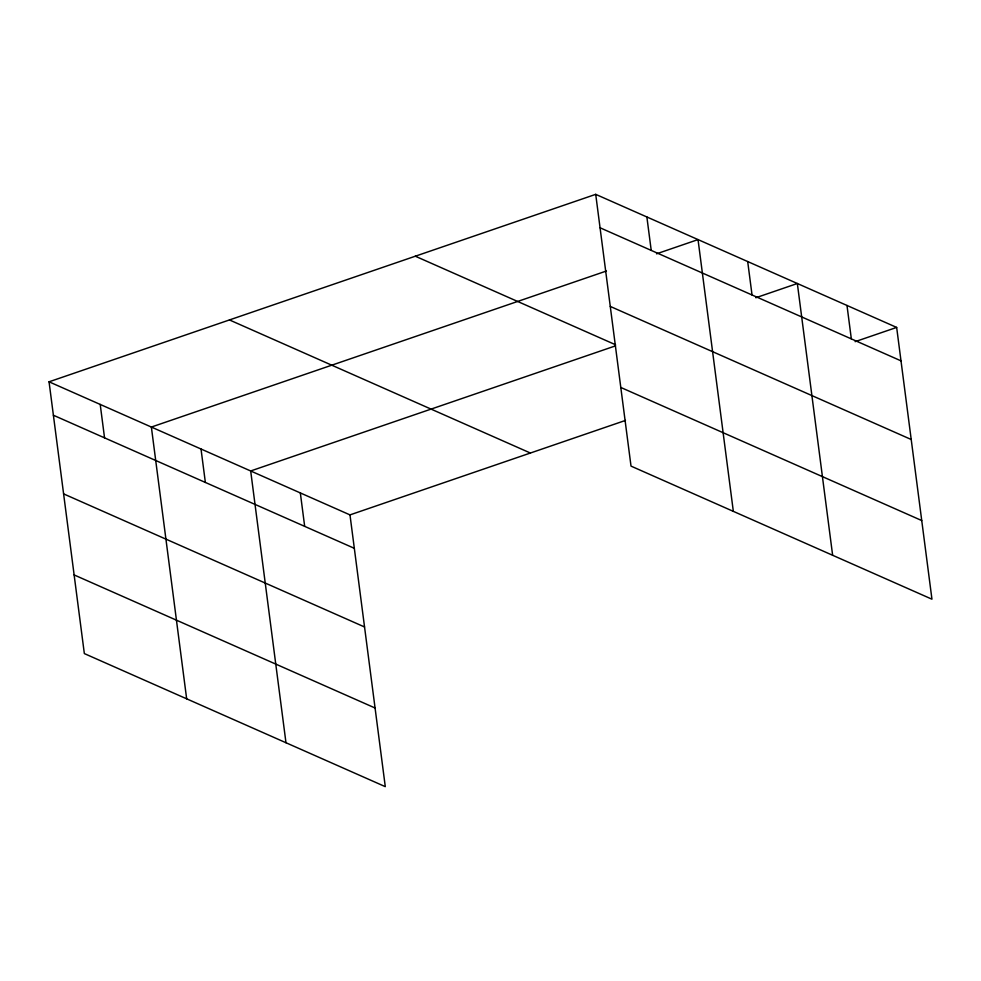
<?xml version="1.0" encoding="UTF-8"?>
<svg xmlns="http://www.w3.org/2000/svg" width="981" height="981" viewBox="0 0 981 981"><rect width="100%" height="100%" fill="white"/><g stroke="black" fill="none" stroke-linecap="round" stroke-linejoin="round"><path stroke-width="1.47" d="M49.05 381.805L349.984 514.89L385.288 786.652L84.341 653.579L49.05 381.805L595.712 194.348L896.659 327.421L931.95 599.195L631.016 466.11L595.712 194.348M606.405 271.014L151.368 427.054L186.66 698.828M656.51 253.834L698.031 239.597L733.334 511.359M615.504 345.864L250.682 470.966L285.974 742.74M755.824 297.746L797.345 283.509L832.636 555.271M349.984 514.89L625.486 420.42M855.138 341.658L896.659 327.421M600.065 227.776L900.999 360.849M610.28 306.428L911.214 439.5M415.319 256.213L615.565 344.76M620.801 387.458L921.735 520.543M229.456 319.941L530.39 453.026M53.391 415.233L354.325 548.318M63.606 493.884L364.54 626.969M74.127 574.927L375.061 708M846.995 305.471L851.336 338.899M747.694 261.547L752.035 294.974M646.871 216.973L651.225 250.4M300.333 492.928L304.674 526.356M201.019 449.016L205.36 482.444M100.209 404.43L104.55 437.857"/></g></svg>
